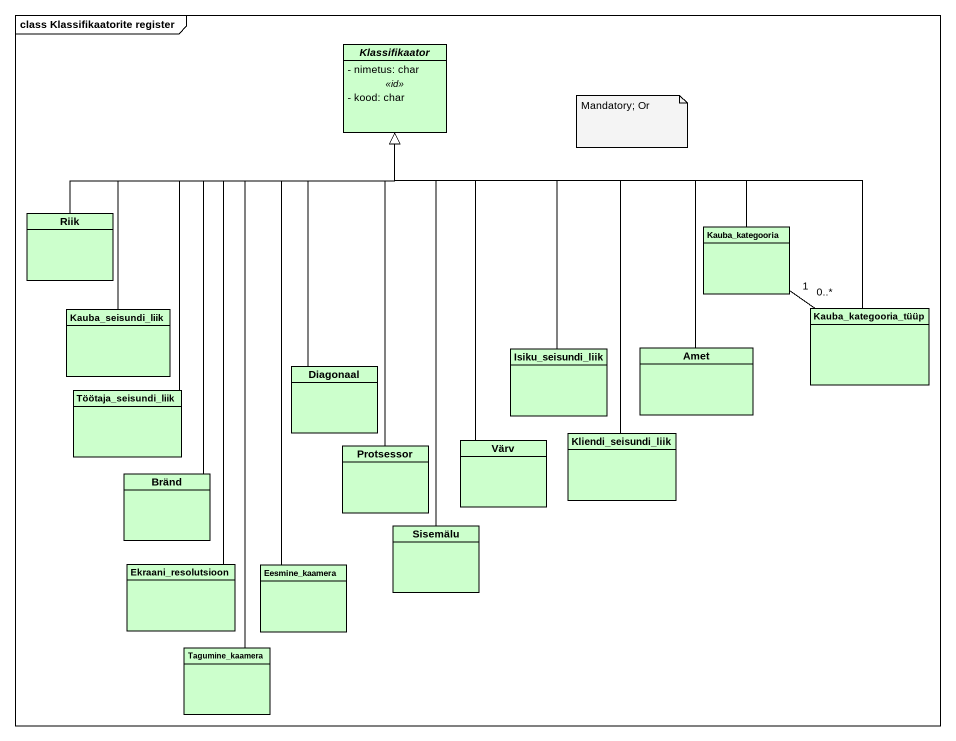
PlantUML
@startuml
mainframe class Klassifikaatorite register
hide circle
hide empty members
skinparam classAttributeIconSize 0
abstract class Klassifikaator #CCFFCC {
  - nimetus: char
  .. <<id>> ..
  - kood: char
}
class Riik #CCFFCC
class Kauba_kategooria #CCFFCC
class Kauba_seisundi_liik #CCFFCC
class Kauba_kategooria_tüüp #CCFFCC
class Isiku_seisundi_liik #CCFFCC
class Amet #CCFFCC
class Töötaja_seisundi_liik #CCFFCC
class Diagonaal #CCFFCC
class Protsessor #CCFFCC
class Värv #CCFFCC
class Kliendi_seisundi_liik #CCFFCC
class Bränd #CCFFCC
class Sisemälu #CCFFCC
class Ekraani_resolutsioon #CCFFCC
class Eesmine_kaamera #CCFFCC
class Tagumine_kaamera #CCFFCC
Riik -right-|> Klassifikaator
Kauba_kategooria -left-|> Klassifikaator
Kauba_seisundi_liik -up-|> Klassifikaator
Kauba_kategooria_tüüp -left-|> Klassifikaator
Kauba_kategooria_tüüp "1" -up- "0..*" Kauba_kategooria
Isiku_seisundi_liik -up-|> Klassifikaator
Amet -up-|> Klassifikaator
Töötaja_seisundi_liik -up-|> Klassifikaator
Diagonaal -up-|> Klassifikaator
Protsessor -up-|> Klassifikaator
Värv -up-|> Klassifikaator
Kliendi_seisundi_liik -up-|> Klassifikaator
Bränd -up-|> Klassifikaator
Sisemälu -up-|> Klassifikaator
Ekraani_resolutsioon -up-|> Klassifikaator
Eesmine_kaamera -up-|> Klassifikaator
Tagumine_kaamera -up-|> Klassifikaator
note as N1
  Mandatory; Or
end note
@enduml
